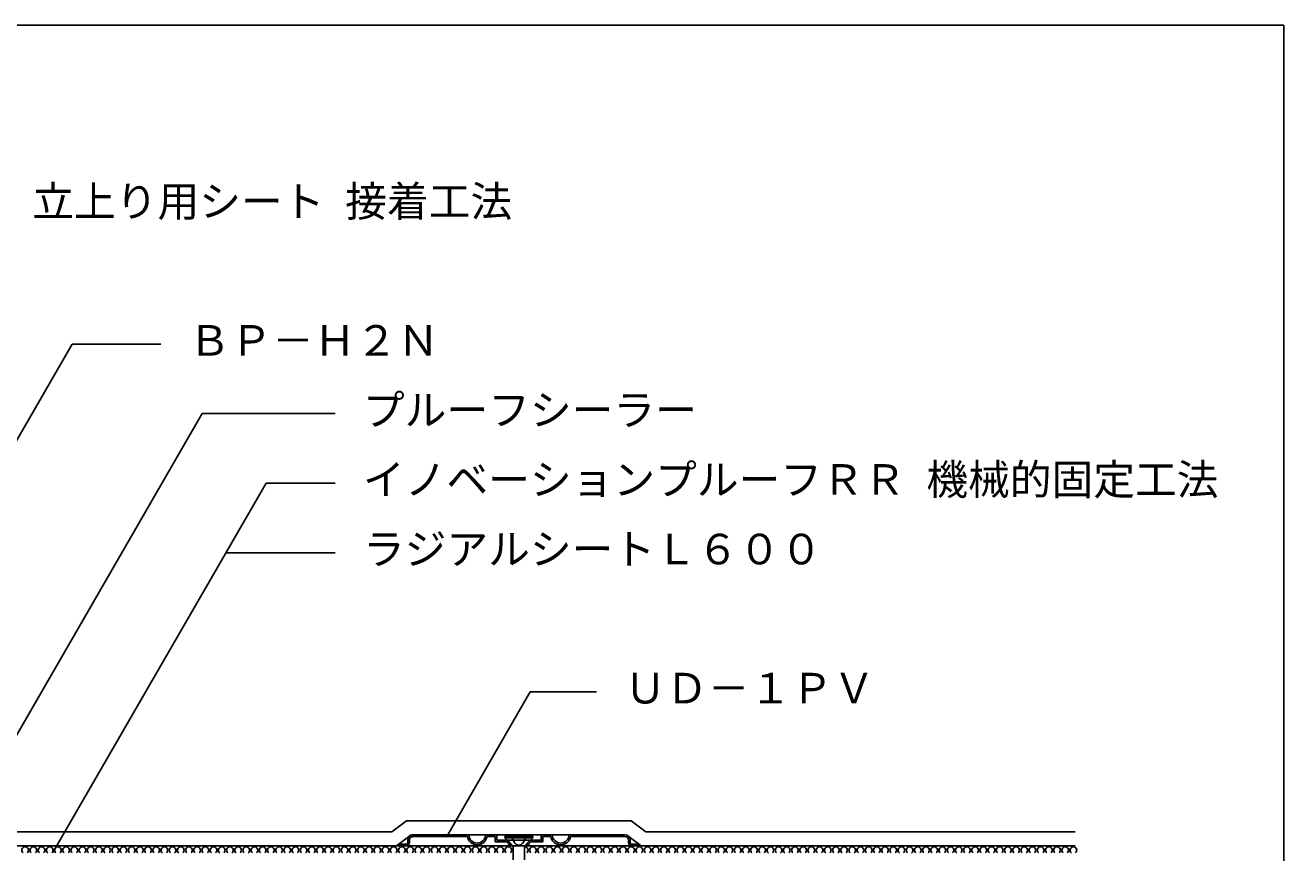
# Model space of a CAD drawing. Units: millimetres, scale not verified. Extents: x -410 to 390, y -272 to 318.
# Drawn here: x -62.6 to 389.8, y 20.1 to 317.6 of the extents above; entities that cross this region are included whole.
import ezdxf
from ezdxf.enums import TextEntityAlignment as Align

# ---------------------------------------------------------------- set-up
doc = ezdxf.new("R2010")
doc.units = ezdxf.units.MM
doc.header["$LTSCALE"] = 5
doc.linetypes.add('DASHED3', pattern=[4, 3, -1])
for name, color, linetype in [('2-2_in line', 7, 'Continuous'), ('2-4_out line', 2, 'Continuous'), ('2-6_鋼板・アングル', 2, 'Continuous'), ('2-7_ビス', 7, 'Continuous'), ('2-A_moji', 7, 'Continuous'), ('2-D_ハッチ他', 4, 'Continuous'), ('F-7', 1, 'Continuous')]:
    doc.layers.add(name, color=color, linetype=linetype)
doc.styles.add('ＭＳ ゴシック', font='')
doc.styles.get('ＭＳ ゴシック').set_extended_font_data('MS Gothic')

msp = doc.modelspace()

# ---------------------------------------------------------------- linework, layer by layer
at = {"layer": '2-2_in line'}
for p, q in [((76.138, 26.608), (70.848, 22.608)), ((153.546, 26.608), (158.837, 22.608)), ((-155.909, 22.608), (112.842, 22.608)), ((116.842, 22.608), (314.842, 22.608))]:
    msp.add_line(p, q, dxfattribs=at)
at = {"layer": '2-4_out line'}
for p, q in [((-80.977, 27.608), (69.17, 27.608)), ((74.46, 31.608), (69.17, 27.608)), ((74.46, 31.608), (155.224, 31.608)), ((155.224, 31.608), (160.514, 27.608)), ((160.514, 27.608), (314.842, 27.608))]:
    msp.add_line(p, q, dxfattribs=at)
at = {"layer": '2-6_鋼板・アングル'}
for p, q in [((71.377, 22.608), (71.377, 22.708)), ((74.377, 23.208), (71.877, 23.208)), ((74.877, 23.708), (74.877, 24.608)), ((75.477, 23.708), (75.477, 24.608)), ((96.877, 26.608), (76.877, 26.608)), ((96.327, 26.008), (76.877, 26.008)), ((96.877, 26.608), (102.877, 26.608)), ((106.877, 26.608), (102.877, 26.608)), ((106.277, 26.008), (103.426, 26.008)), ((106.277, 26.008), (106.277, 24.008)), ((110.628, 24.008), (106.277, 24.008)), ((106.877, 26.608), (122.877, 26.608)), ((106.877, 26.608), (106.877, 24.608)), ((110.877, 24.608), (106.877, 24.608)), ((110.628, 24.008), (111.277, 23.36)), ((110.877, 24.608), (111.877, 23.608)), ((110.877, 24.608), (118.877, 24.608)), ((111.277, 23.36), (111.277, 22.608)), ((111.877, 23.608), (111.877, 22.608)), ((119.125, 24.008), (118.477, 23.36)), ((118.477, 23.36), (118.477, 22.608)), ((119.125, 24.008), (123.477, 24.008)), ((122.877, 26.608), (126.877, 26.608)), ((123.477, 26.008), (126.327, 26.008)), ((123.477, 26.008), (123.477, 24.008)), ((126.877, 26.608), (132.877, 26.608)), ((132.877, 26.608), (152.877, 26.608)), ((133.426, 26.008), (152.877, 26.008)), ((154.277, 23.708), (154.277, 24.608)), ((154.877, 23.708), (154.877, 24.608)), ((155.377, 23.208), (157.877, 23.208)), ((158.377, 22.608), (158.377, 22.708)), ((74.377, 22.608), (71.377, 22.608)), ((74.377, 22.608), (140.781, 22.608)), ((124.806, 22.608), (118.477, 22.608)), ((140.781, 22.608), (158.377, 22.608))]:
    msp.add_line(p, q, dxfattribs=at)
msp.add_lwpolyline([(122.877, 26.608), (122.877, 24.608), (118.877, 24.608), (117.877, 23.608), (117.877, 22.608)], dxfattribs=at)
for centre, radius, start, end in [((71.877, 22.708), 0.5, 89.99999, 179.99999), ((74.377, 23.708), 1.1, 269.99999, 359.99999), ((74.377, 23.708), 0.5, 269.99999, 359.99999), ((76.877, 24.608), 2, 89.99999, 179.99999), ((76.877, 24.608), 1.4, 89.99999, 179.99999), ((99.877, 26.608), 3.6, 189.59406, 350.40592), ((99.877, 26.608), 3, 179.99999, 359.99999), ((129.877, 26.608), 3.6, 189.59406, 350.40592), ((129.877, 26.608), 3, 179.99999, 359.99999), ((152.877, 24.608), 2, 359.99999, 89.99999), ((152.877, 24.608), 1.4, 359.99999, 89.99999), ((155.377, 23.708), 1.1, 179.99999, 269.99999), ((155.377, 23.708), 0.5, 179.99999, 269.99999), ((157.877, 22.708), 0.5, 359.99999, 89.99999)]:
    msp.add_arc(centre, radius, start, end, dxfattribs=at)
at = {"layer": '2-7_ビス'}
for p, q in [((109.842, 25.983), (109.842, 25.483)), ((109.842, 25.483), (112.717, 22.608)), ((119.842, 25.483), (109.842, 25.483)), ((119.842, 25.483), (116.967, 22.608)), ((116.967, 22.608), (112.717, 22.608)), ((112.842, 22.608), (112.842, 17.608)), ((116.842, 22.608), (116.842, 17.608))]:
    msp.add_line(p, q, dxfattribs=at)
at = {"layer": '2-7_ビス', "linetype": 'DASHED3'}
for p, q in [((112.292, 25.483), (112.292, 25.983)), ((112.292, 25.483), (113.375, 23.608)), ((117.392, 25.483), (116.31, 23.608)), ((117.392, 25.483), (117.392, 25.983))]:
    msp.add_line(p, q, dxfattribs=at)
at = {"layer": '2-7_ビス'}
msp.add_lwpolyline([(119.842, 25.483), (119.842, 25.983), (109.842, 25.983)], dxfattribs=at)
at = {"layer": '2-7_ビス', "linetype": 'DASHED3'}
msp.add_arc((114.842, 24.719), 1.84, 217.11751, 322.88248, dxfattribs=at)
at = {"layer": '2-A_moji'}
for p, q in [((-145.52, 30.208), (-45.759, 202.998)), ((-13.858, 202.998), (-45.759, 202.998)), ((-80.977, 36.062), (0.97, 177.998)), ((48.798, 177.998), (0.97, 177.998)), ((-52.687, 20.236), (23.964, 152.998)), ((48.798, 152.998), (23.964, 152.998)), ((48.798, 127.998), (9.53, 127.998)), ((88.918, 26.008), (118.935, 77.998)), ((142.762, 77.998), (118.935, 77.998))]:
    msp.add_line(p, q, dxfattribs=at)
at = {"layer": '2-D_ハッチ他'}
for centre, end in [((-62.628, 21.067), 232.47649), ((-59.685, 21.067), 232.47649), ((-56.741, 21.067), 232.47649), ((-53.797, 21.067), 232.47649), ((-50.853, 21.067), 232.47649), ((-47.909, 21.067), 232.47649), ((-44.965, 21.067), 232.47649), ((-42.021, 21.067), 232.47649), ((-39.077, 21.067), 232.47649), ((-36.133, 21.067), 232.47649), ((-33.189, 21.067), 232.47649), ((-30.245, 21.067), 232.47649), ((-27.301, 21.067), 232.47649), ((-24.357, 21.067), 232.47649), ((-21.414, 21.067), 232.47649), ((-18.47, 21.067), 232.47649), ((-15.526, 21.067), 232.47649), ((-12.582, 21.067), 232.47649), ((-9.638, 21.067), 232.47649), ((-6.694, 21.067), 232.47649), ((-3.75, 21.067), 232.47649), ((-0.806, 21.067), 232.47649), ((2.138, 21.067), 232.47649), ((5.082, 21.067), 232.47649), ((8.026, 21.067), 232.47649), ((10.97, 21.067), 232.47649), ((13.913, 21.067), 232.47649), ((16.857, 21.067), 232.47649), ((19.801, 21.067), 232.47649), ((22.745, 21.067), 232.47649), ((25.689, 21.067), 232.47649), ((28.633, 21.067), 232.47649), ((31.577, 21.067), 232.47649), ((34.521, 21.067), 232.47649), ((37.465, 21.067), 232.47649), ((40.409, 21.067), 232.47649), ((43.353, 21.067), 232.47649), ((46.297, 21.067), 232.47649), ((49.241, 21.067), 232.47649), ((52.184, 21.067), 232.47649), ((55.128, 21.067), 232.47649), ((58.072, 21.067), 232.47649), ((61.016, 21.067), 232.47649), ((63.96, 21.067), 232.47649), ((66.904, 21.067), 232.47649), ((69.848, 21.067), 232.47649), ((72.792, 21.067), 232.47649), ((75.736, 21.067), 232.47649), ((78.68, 21.067), 232.47649), ((81.624, 21.067), 232.47649), ((84.568, 21.067), 232.47649), ((87.511, 21.067), 232.47649), ((90.455, 21.067), 232.47649), ((93.399, 21.067), 232.47649), ((96.343, 21.067), 232.47649), ((99.287, 21.067), 232.47649), ((102.231, 21.067), 232.47649), ((105.175, 21.067), 232.47649), ((108.119, 21.067), 232.47649), ((111.063, 21.067), 232.47649), ((116.951, 21.067), 95.15132), ((119.895, 21.067), 232.47649), ((122.839, 21.067), 232.47649), ((125.782, 21.067), 232.47649), ((128.726, 21.067), 232.47649), ((131.67, 21.067), 232.47649), ((134.614, 21.067), 232.47649), ((137.558, 21.067), 232.47649), ((140.502, 21.067), 232.47649), ((143.446, 21.067), 232.47649), ((146.39, 21.067), 232.47649), ((149.334, 21.067), 232.47649), ((152.278, 21.067), 232.47649), ((155.222, 21.067), 232.47649), ((158.166, 21.067), 232.47649), ((161.109, 21.067), 232.47649), ((164.053, 21.067), 232.47649), ((166.997, 21.067), 232.47649), ((169.941, 21.067), 232.47649), ((172.885, 21.067), 232.47649), ((175.829, 21.067), 232.47649), ((178.773, 21.067), 232.47649), ((181.717, 21.067), 232.47649), ((184.661, 21.067), 232.47649), ((187.605, 21.067), 232.47649), ((190.549, 21.067), 232.47649), ((193.493, 21.067), 232.47649), ((196.437, 21.067), 232.47649), ((199.38, 21.067), 232.47649), ((202.324, 21.067), 232.47649), ((205.268, 21.067), 232.47649), ((208.212, 21.067), 232.47649), ((211.156, 21.067), 232.47649), ((214.1, 21.067), 232.47649), ((217.044, 21.067), 232.47649), ((219.988, 21.067), 232.47649), ((222.932, 21.067), 232.47649), ((225.876, 21.067), 232.47649), ((228.82, 21.067), 232.47649), ((231.764, 21.067), 232.47649), ((234.708, 21.067), 232.47649), ((237.651, 21.067), 232.47649), ((240.595, 21.067), 232.47649), ((243.539, 21.067), 232.47649), ((246.483, 21.067), 232.47649), ((249.427, 21.067), 232.47649), ((252.371, 21.067), 232.47649), ((255.315, 21.067), 232.47649), ((258.259, 21.067), 232.47649), ((261.203, 21.067), 232.47649), ((264.147, 21.067), 232.47649), ((267.091, 21.067), 232.47649), ((270.035, 21.067), 232.47649), ((272.978, 21.067), 232.47649), ((275.922, 21.067), 232.47649), ((278.866, 21.067), 232.47649), ((281.81, 21.067), 232.47649), ((284.754, 21.067), 232.47649), ((287.698, 21.067), 232.47649), ((290.642, 21.067), 232.47649), ((293.586, 21.067), 232.47649), ((296.53, 21.067), 232.47649), ((299.474, 21.067), 232.47649), ((302.418, 21.067), 232.47649), ((305.362, 21.067), 232.47649), ((308.306, 21.067), 232.47649), ((311.249, 21.067), 232.47649), ((314.193, 21.067), 232.47649)]:
    msp.add_arc(centre, 1.208, 307.52351, end, dxfattribs=at)
at = {"layer": 'F-7'}
for p, q in [((-410.158, 317.608), (389.842, 317.608)), ((389.842, 317.608), (389.842, -272.392))]:
    msp.add_line(p, q, dxfattribs=at)

# ---------------------------------------------------------------- texts
at = {"layer": '2-A_moji', "style": 'ＭＳ ゴシック'}
for s, p in [('立上り用シート 接着工法', (-60.071, 245.498)), ('ＢＰ－Ｈ２Ｎ', (-3.858, 195.498)), ('プルーフシーラー', (58.798, 170.498)), ('イノベーションプルーフＲＲ 機械的固定工法', (58.798, 145.498)), ('ラジアルシートＬ６００', (58.798, 120.498)), ('ＵＤ－１ＰＶ', (152.762, 70.498))]:
    msp.add_text(s, height=11, dxfattribs=at).set_placement(p, align=Align.BOTTOM_LEFT)

doc.saveas('drawing.dxf')
